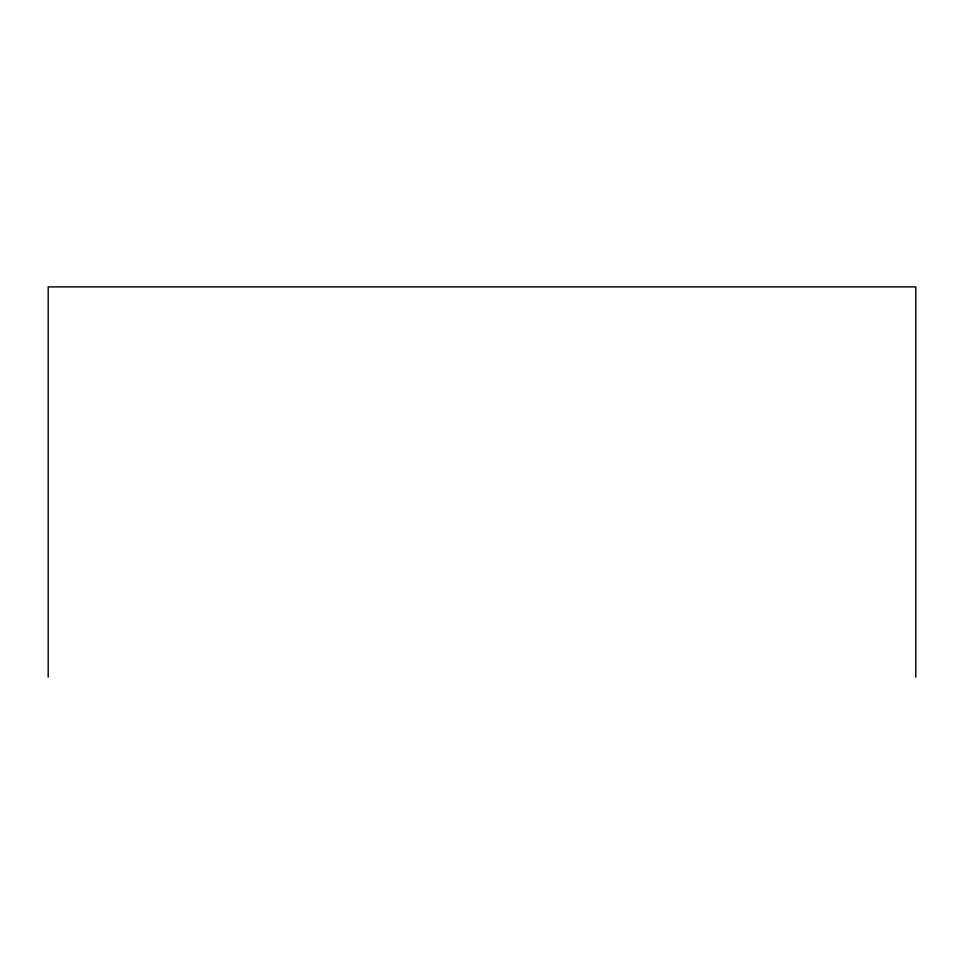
<?xml version="1.0" encoding="UTF-8"?>
<svg xmlns="http://www.w3.org/2000/svg" width="964" height="964" viewBox="0 0 964 964"><rect width="100%" height="100%" fill="white"/><g stroke="black" fill="none" stroke-linecap="round" stroke-linejoin="round"><path stroke-width="1.45" d="M915.8 677.102L915.8 286.898L48.2 286.898L48.2 677.102"/></g></svg>
